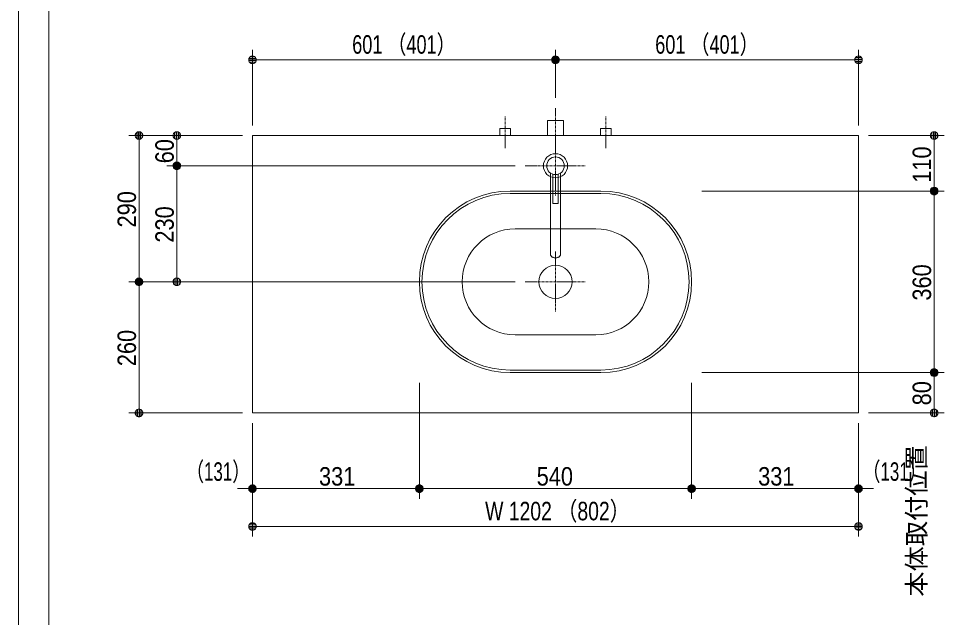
# Model space of a CAD drawing. Units: millimetres, scale not verified. Extents: x -6062 to 6062, y -3045 to 3045.
# Drawn here: x -5788 to -3951, y -775 to 412 of the extents above; entities that cross this region are included whole.
import ezdxf
from ezdxf.enums import TextEntityAlignment as Align

# ---------------------------------------------------------------- set-up
doc = ezdxf.new("R2010")
doc.units = ezdxf.units.MM
doc.header["$LTSCALE"] = 20
doc.linetypes.add('CHAIN1', pattern=[8, 5, -1, 1, -1])
for name, color, linetype, lineweight in [('0-0_1図面枠', 7, 'Continuous', 9), ('0-1_5ボウル・キャビネット', 7, 'Continuous', 9), ('0-2_2寸法-1', 7, 'Continuous', 9), ('0-3_0', 7, 'Continuous', 9), ('0-4_2寸法-2', 7, 'Continuous', 9), ('0-5_4給排水', 7, 'Continuous', 9)]:
    doc.layers.add(name, color=color, linetype=linetype, lineweight=lineweight)
doc.styles.add('ＭＳ Ｐゴシック', font='')
doc.styles.get('ＭＳ Ｐゴシック').set_extended_font_data('MS PGothic')

# ---------------------------------------------------------------- blocks, each defined once
blk = doc.blocks.new('グループ-2')
at = {"layer": '0-0_1図面枠'}
blk.add_lwpolyline([(-80000, 55400), (80000, 55400), (80000, -55400), (-80000, -55400)], close=True, dxfattribs=at)
blk = doc.blocks.new('図面枠')
at = {"layer": '0-0_1図面枠'}
blk.add_blockref('グループ-2', (0, 0), dxfattribs=at)
blk = doc.blocks.new('_Dot')
at = {"layer": '0-3_0'}
for p, q in [((-10, 0), (-20, 0)), ((9.78, 2), (-9.78, 2)), ((7.99, 6), (-7.99, 6)), ((9.16, -3.98), (-9.16, -3.98)), ((6, -7.98), (-6, -7.98))]:
    blk.add_line(p, q, dxfattribs=at)
for points in [[(10, 0), (9.92, 1.25), (9.69, 2.49), (9.3, 3.68), (8.76, 4.82), (8.09, 5.88), (7.29, 6.85), (6.37, 7.71), (5.36, 8.44), (4.26, 9.05), (3.09, 9.51), (1.87, 9.82), (0.63, 9.98), (-0.63, 9.98), (-1.87, 9.82), (-3.09, 9.51), (-4.26, 9.05), (-5.36, 8.44), (-6.37, 7.71), (-7.29, 6.85), (-8.09, 5.88), (-8.76, 4.82), (-9.3, 3.68), (-9.69, 2.49), (-9.92, 1.25), (-10, 0), (0, 0)], [(-10, 0), (-9.92, -1.25), (-9.69, -2.49), (-9.3, -3.68), (-8.76, -4.82), (-8.09, -5.88), (-7.29, -6.85), (-6.37, -7.71), (-5.36, -8.44), (-4.26, -9.05), (-3.09, -9.51), (-1.87, -9.82), (-0.63, -9.98), (0.63, -9.98), (1.87, -9.82), (3.09, -9.51), (4.26, -9.05), (5.36, -8.44), (6.37, -7.71), (7.29, -6.85), (8.09, -5.88), (8.76, -4.82), (9.3, -3.68), (9.69, -2.49), (9.92, -1.25), (10, 0), (0, 0)]]:
    blk.add_lwpolyline(points, close=True, dxfattribs=at)
blk = doc.blocks.new('グループ-18')
at = {"layer": '0-0_1図面枠'}
blk.add_line((-78800, 36000), (-78800, -48600), dxfattribs=at)
blk = doc.blocks.new('グループ-48')
at = {"layer": '0-1_5ボウル・キャビネット'}
for p, q in [((-60500, 1400), (-56900, 1400)), ((-60500, 1300), (-56900, 1300)), ((-60300, -100), (-57100, -100)), ((-57100, -4300), (-60300, -4300)), ((-56900, -5700), (-60500, -5700)), ((-56900, -5800), (-60500, -5800))]:
    blk.add_line(p, q, dxfattribs=at)
at = {"layer": '0-1_5ボウル・キャビネット', "linetype": 'CHAIN1'}
for p, q in [((-58700, -1000), (-58700, -3400)), ((-59900, -2200), (-57500, -2200))]:
    blk.add_line(p, q, dxfattribs=at)
at = {"layer": '0-1_5ボウル・キャビネット'}
blk.add_circle((-58700, -2200), 660, dxfattribs=at)
for centre, radius, start, end in [((-60500, -2200), 3600, 90, 180), ((-60500, -2200), 3500, 90, 180), ((-56900, -2200), 3600, 0, 90), ((-56900, -2200), 3500, 0, 90), ((-60300, -2200), 2100, 90, 180), ((-57100, -2200), 2100, 0, 90), ((-60500, -2200), 3600, 180, 270), ((-60500, -2200), 3500, 180, 270), ((-60300, -2200), 2100, 180, 270), ((-57100, -2200), 2100, 270, 0), ((-56900, -2200), 3600, 270, 0), ((-56900, -2200), 3500, 270, 0)]:
    blk.add_arc(centre, radius, start, end, dxfattribs=at)
blk = doc.blocks.new('グループ-53')
at = {"layer": '0-5_4給排水', "linetype": 'CHAIN1'}
for p, q in [((-58700, 3600), (-58700, 1200)), ((-58700, 3600), (-58700, 1200)), ((-59900, 2400), (-57500, 2400)), ((-59900, 2400), (-57500, 2400))]:
    blk.add_line(p, q, dxfattribs=at)
at = {"layer": '0-5_4給排水'}
for points in [[(-58900, 2112.8), (-58900, -1100), (-58899.2, -1113.8), (-58896.7, -1127.9), (-58892.3, -1142.2), (-58886, -1156.4), (-58877.7, -1170.4), (-58867.4, -1183.8), (-58855.3, -1196.6), (-58841.4, -1208.3), (-58826.1, -1218.9), (-58809.4, -1228.2), (-58791.9, -1236.1), (-58773.6, -1242.5), (-58755, -1247.3), (-58736.4, -1250.7), (-58718, -1252.6), (-58700, -1253.2), (-58682, -1252.6), (-58663.6, -1250.7), (-58645, -1247.3), (-58626.4, -1242.5), (-58608.1, -1236.1), (-58590.6, -1228.2), (-58573.9, -1218.9), (-58558.6, -1208.3), (-58544.7, -1196.6), (-58532.6, -1183.8), (-58522.3, -1170.4), (-58514, -1156.4), (-58507.7, -1142.2), (-58503.3, -1127.9), (-58500.8, -1113.8), (-58500, -1100), (-58500, 2112.8)], [(-58900, 2112.8), (-58900, -1100), (-58899.2, -1113.8), (-58896.7, -1127.9), (-58892.3, -1142.2), (-58886, -1156.4), (-58877.7, -1170.4), (-58867.4, -1183.8), (-58855.3, -1196.6), (-58841.4, -1208.3), (-58826.1, -1218.9), (-58809.4, -1228.2), (-58791.9, -1236.1), (-58773.6, -1242.5), (-58755, -1247.3), (-58736.4, -1250.7), (-58718, -1252.6), (-58700, -1253.2), (-58682, -1252.6), (-58663.6, -1250.7), (-58645, -1247.3), (-58626.4, -1242.5), (-58608.1, -1236.1), (-58590.6, -1228.2), (-58573.9, -1218.9), (-58558.6, -1208.3), (-58544.7, -1196.6), (-58532.6, -1183.8), (-58522.3, -1170.4), (-58514, -1156.4), (-58507.7, -1142.2), (-58503.3, -1127.9), (-58500.8, -1113.8), (-58500, -1100), (-58500, 2112.8)], [(-58800, 2064.6), (-58800, 900), (-58600, 900), (-58600, 2064.6)], [(-58800, 2064.6), (-58800, 900), (-58600, 900), (-58600, 2064.6)]]:
    blk.add_lwpolyline(points, dxfattribs=at)
for radius in [480, 480, 350, 350]:
    blk.add_circle((-58700, 2400), radius, dxfattribs=at)
blk = doc.blocks.new('グループ-64')
at = {"layer": '0-5_4給排水', "linetype": 'CHAIN1'}
blk.add_line((-58700, 3100), (-58700, 4700), dxfattribs=at)
at = {"layer": '0-5_4給排水'}
blk.add_lwpolyline([(-59020, 3600), (-59020, 4200), (-58380, 4200), (-58380, 3600)], dxfattribs=at)
blk = doc.blocks.new('止水栓_平面_W100')
at = {"layer": '0-5_4給排水', "linetype": 'CHAIN1'}
for p, q in [((-2000, -500), (-2000, 780)), ((2000, -500), (2000, 780))]:
    blk.add_line(p, q, dxfattribs=at)
at = {"layer": '0-5_4給排水'}
for points in [[(-2210, 0), (-2210, 280), (-1790, 280), (-1790, 0)], [(1790, 0), (1790, 280), (2210, 280), (2210, 0)]]:
    blk.add_lwpolyline(points, dxfattribs=at)

msp = doc.modelspace()

# ---------------------------------------------------------------- linework, layer by layer
at = {"layer": '0-1_5ボウル・キャビネット'}
msp.add_lwpolyline([(-5323.5, 180), (-4121.5, 180), (-4121.5, -370), (-5323.5, -370)], close=True, dxfattribs=at)
at = {"layer": '0-2_2寸法-1'}
for p, q in [((-5323.5, 200), (-5323.5, 350)), ((-4722.5, 255), (-4722.5, 350)), ((-4722.5, 255), (-4722.5, 350)), ((-4121.5, 200), (-4121.5, 350)), ((-4737.51, 330), (-5308.49, 330)), ((-4707.49, 330), (-4136.51, 330)), ((-5493.5, 180), (-5568.5, 180)), ((-5343.5, 180), (-5493.5, 180)), ((-4101.5, 180), (-3951.5, 180)), ((-5548.5, -94.99), (-5548.5, 164.99)), ((-5473.5, 135.01), (-5473.5, 164.99)), ((-3971.5, 85.01), (-3971.5, 164.99)), ((-4802.5, 120), (-5493.5, 120)), ((-4802.5, 120), (-5493.5, 120)), ((-5473.5, 104.99), (-5473.5, -94.99)), ((-4432.5, 70), (-3951.5, 70)), ((-4101.5, 70), (-3951.5, 70)), ((-3971.5, 54.99), (-3971.5, -274.99)), ((-5493.5, -110), (-5568.5, -110)), ((-5493.5, -110), (-5568.5, -110)), ((-4802.5, -110), (-5493.5, -110)), ((-5548.5, -125.01), (-5548.5, -354.99)), ((-4432.5, -290), (-3951.5, -290)), ((-4101.5, -290), (-3951.5, -290)), ((-4992.5, -310), (-4992.5, -540)), ((-4452.5, -310), (-4452.5, -540)), ((-3971.5, -305.01), (-3971.5, -354.99)), ((-5343.5, -370), (-5568.5, -370)), ((-4101.5, -370), (-3951.5, -370)), ((-5323.5, -390), (-5323.5, -540)), ((-4992.5, -390), (-4992.5, -540)), ((-4452.5, -390), (-4452.5, -540)), ((-4121.5, -390), (-4121.5, -540)), ((-5007.51, -520), (-5308.49, -520)), ((-4467.51, -520), (-4977.49, -520)), ((-4437.49, -520), (-4136.51, -520)), ((-5323.5, -540), (-5323.5, -615)), ((-4121.5, -540), (-4121.5, -615)), ((-4136.51, -595), (-5308.49, -595))]:
    msp.add_line(p, q, dxfattribs=at)
at = {"layer": '0-4_2寸法-2'}
for p, q in [((-5323.5, -390), (-5323.5, -540)), ((-4992.5, -390), (-4992.5, -540)), ((-4452.5, -390), (-4452.5, -540)), ((-4121.5, -390), (-4121.5, -540)), ((-5338.51, -520), (-5353.51, -520)), ((-4992.5, -520), (-5323.5, -520)), ((-4977.49, -520), (-4962.49, -520)), ((-4467.51, -520), (-4482.51, -520)), ((-4452.5, -520), (-4121.5, -520)), ((-4106.49, -520), (-4091.49, -520))]:
    msp.add_line(p, q, dxfattribs=at)

# ---------------------------------------------------------------- block references
at = {"layer": '0-0_1図面枠', "xscale": 0.05, "yscale": 0.05}
for name in ['図面枠', 'グループ-18']:
    msp.add_blockref(name, (-1787.5, 0), dxfattribs=at)
at = {"layer": '0-1_5ボウル・キャビネット', "xscale": 0.05, "yscale": 0.05}
msp.add_blockref('グループ-48', (-1787.5, 0), dxfattribs=at)
at = {"layer": '0-2_2寸法-1', "xscale": 0.7503418, "yscale": 0.7503418}
for p, rotation in [((-5323.5, 330), 180), ((-4722.5, 330), 180), ((-5548.5, 180), 90), ((-5473.5, 180), 90), ((-3971.5, 180), 90), ((-5473.5, 120), 270), ((-5473.5, 120), 90), ((-3971.5, 70), 270), ((-3971.5, 70), 90), ((-5548.5, -110), 270), ((-5548.5, -110), 90), ((-5473.5, -110), 270), ((-3971.5, -290), 270), ((-3971.5, -290), 90), ((-5548.5, -370), 270), ((-3971.5, -370), 270), ((-5323.5, -520), 180), ((-4992.5, -520), 180), ((-4452.5, -520), 180), ((-5323.5, -595), 180)]:
    msp.add_blockref('_Dot', p, dxfattribs=dict(at, rotation=rotation))
for p in [(-4722.5, 330), (-4121.5, 330), (-4992.5, -520), (-4452.5, -520), (-4121.5, -520), (-4121.5, -595)]:
    msp.add_blockref('_Dot', p, dxfattribs=at)
at = {"layer": '0-4_2寸法-2', "xscale": 0.7503418, "yscale": 0.7503418}
for p in [(-5323.5, -520), (-4452.5, -520)]:
    msp.add_blockref('_Dot', p, dxfattribs=at)
at = {"layer": '0-4_2寸法-2', "xscale": 0.7503418, "yscale": 0.7503418, "rotation": 180}
for p in [(-4992.5, -520), (-4121.5, -520)]:
    msp.add_blockref('_Dot', p, dxfattribs=at)
at = {"layer": '0-5_4給排水', "xscale": 0.05, "yscale": 0.05}
for name, p in [('グループ-64', (-1787.5, 0)), ('止水栓_平面_W100', (-4722.5, 180)), ('グループ-53', (-1787.5, 0))]:
    msp.add_blockref(name, p, dxfattribs=at)

# ---------------------------------------------------------------- texts
at = {"layer": '0-2_2寸法-1', "style": 'ＭＳ Ｐゴシック'}
for s, height, width, p in [('601 （401）', 36.66, 0.75, (-5125.7, 331.19)), ('601 （401）', 36.66, 0.75, (-4524.7, 331.19)), ('331', 36.66, 0.9, (-5191.52, -524.96)), ('540', 36.66, 0.9, (-4759.78, -524.96)), ('331', 36.66, 0.9, (-4320.52, -524.96)), ('W 1202 （802）', 36.69, 0.8, (-4862.07, -593.81))]:
    msp.add_text(s, height=height, dxfattribs=dict(at, width=width)).set_placement(p, align=Align.BOTTOM_LEFT)
at = {"layer": '0-2_2寸法-1', "style": 'ＭＳ Ｐゴシック', "width": 0.9}
for s, p in [('60', (-5468.54, 124.92)), ('110', (-3966.54, 86.39)), ('290', (-5543.54, -2.28)), ('230', (-5468.54, -32.28)), ('360', (-3966.54, -147.28)), ('260', (-5543.54, -277.28)), ('80', (-3966.54, -354.88))]:
    msp.add_text(s, height=36.66, rotation=90, dxfattribs=at).set_placement(p, align=Align.BOTTOM_LEFT)
at = {"layer": '0-4_2寸法-2', "style": 'ＭＳ Ｐゴシック'}
msp.add_text('本体取付位置', height=36.66, rotation=90, dxfattribs=at).set_placement((-3977.19, -734.14), align=Align.BOTTOM_LEFT)
at = {"layer": '0-4_2寸法-2', "style": 'ＭＳ Ｐゴシック', "width": 0.7}
for p in [(-5454.57, -515.51), (-4113, -515.51)]:
    msp.add_text('（131）', height=36.66, dxfattribs=at).set_placement(p, align=Align.BOTTOM_LEFT)

doc.saveas('drawing.dxf')
